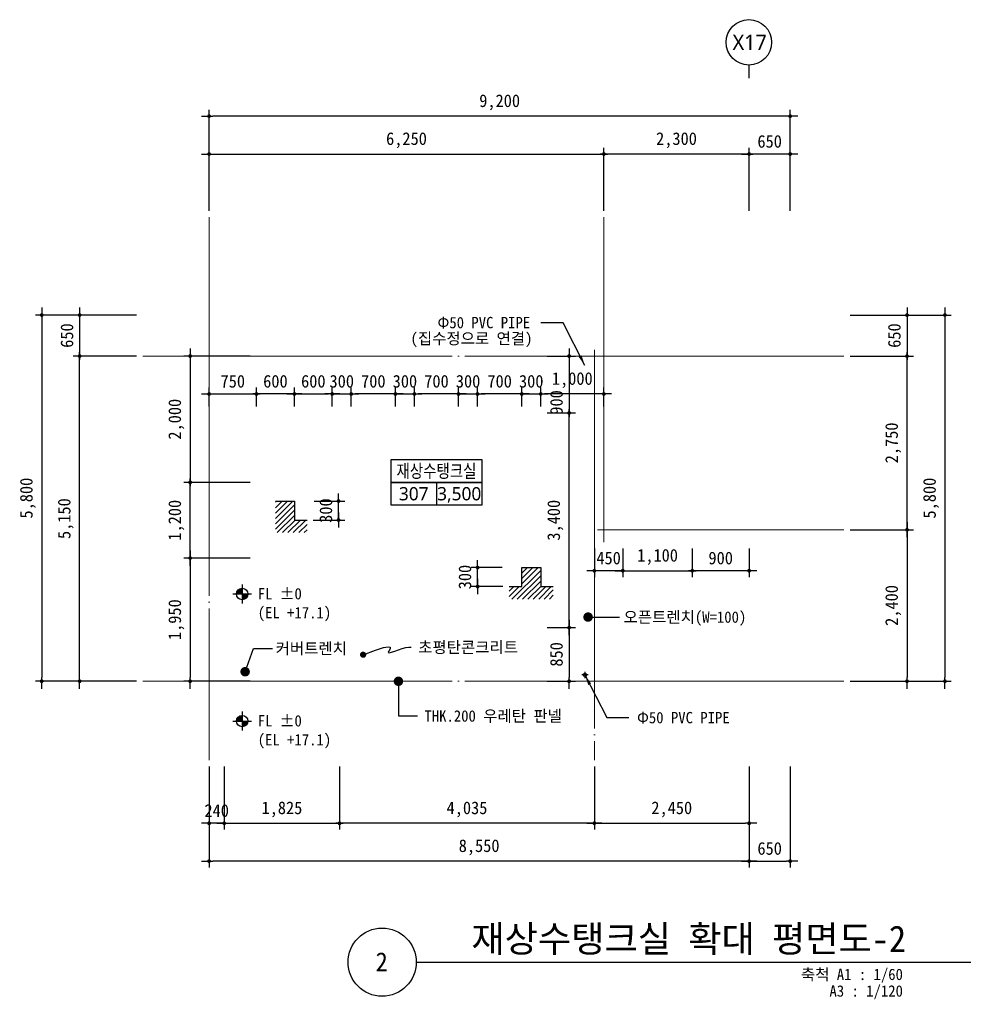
# Model space of a CAD drawing. Header units: inches. Extents: x 158004 to 351834, y 1422 to 34314.
# Drawn here: x 329084 to 344042, y 18294 to 33814 of the extents above; entities that cross this region are included whole.
import ezdxf
from ezdxf.enums import TextEntityAlignment as Align

# ---------------------------------------------------------------- set-up
doc = ezdxf.new("R2010")
doc.units = ezdxf.units.IN
doc.header["$LTSCALE"] = 2
doc.header["$MEASUREMENT"] = 0
doc.linetypes.add('CEN', pattern=[62, 60, -1, 0, -1])
doc.layers.get('0').update_dxf_attribs({"linetype": 'CONTINUOUS'})
for name, color, linetype, lineweight in [('A-AXIS-BUBL', 7, 'CONTINUOUS', 25), ('A-AXIS-LINE', 1, 'CEN', 15), ('A-DIMS', 7, 'CONTINUOUS', 25), ('A-MKXS-LEAD', 7, 'CONTINUOUS', 25), ('A-MKXX-NAME', 3, 'CONTINUOUS', 25), ('A-MKXX-SYMB', 7, 'CONTINUOUS', 25), ('A-XXXX-HATC', 8, 'CONTINUOUS', 18), ('A-XXXX-SYMB', 7, 'CONTINUOUS', 25), ('A-XXXX-TXT1', 3, 'CONTINUOUS', 25), ('A-XXXX-TXT2', 3, 'CONTINUOUS', 25)]:
    doc.layers.add(name, color=color, linetype=linetype, lineweight=lineweight)
doc.styles.add('HY울릉도L', font='H2GTRE.TTF')
doc.styles.add('돋움체', font='')
doc.styles.add('맑은고딕', font='malgun.ttf')
doc.styles.get('돋움체').set_extended_font_data('DotumChe')
doc.dimstyles.new('CDIM', dxfattribs={"dimtxt": 2, "dimasz": 0.6, "dimexe": 1, "dimexo": 1, "dimgap": 1, "dimtad": 1, "dimdec": 0, "dimrnd": 0.5, "dimzin": 0, "dimdsep": 32, "dimlunit": 6, "dimtxsty": 'HY울릉도L', "dimblk1": '_CIDOT', "dimblk2": '_CIDOT', "dimsah": 1, "dimcen": 4.5, "dimclrd": 2, "dimclre": 2, "dimclrt": 7, "dimadec": 0, "dimazin": 0, "dimtfac": 1, "dimtdec": 0, "dimtix": 1, "dimtmove": 2, "dimatfit": 1, "dimldrblk": '_CIDOT', "dimfxl": 1, "dimtolj": 1, "dimtzin": 0, "dimlwd": -1, "dimarcsym": 0})

# ---------------------------------------------------------------- blocks, each defined once
blk = doc.blocks.new('_CIDOT')
at = {"color": 0, "linetype": 'ByBlock'}
blk.add_line((2, 0), (-1, 0), dxfattribs=at)
at = {"color": 0, "linetype": 'ByBlock', "const_width": 0.5}
blk.add_lwpolyline([(-0.25, 0, 1), (0.25, 0, 1)], format="xyb", close=True, dxfattribs=at)
blk = doc.blocks.new('*D338')
at = {"layer": 'A-DIMS', "lineweight": -2, "transparency": 16777216}
for p, q in [((332084, 30784), (332084, 32384)), ((341284, 30784), (341284, 32384))]:
    blk.add_line(p, q, dxfattribs=at)
at = {"layer": 'A-DIMS', "transparency": 16777216}
blk.add_line((341224, 32284), (332144, 32284), dxfattribs=at)
at = {"layer": 'A-DIMS', "transparency": 16777216, "xscale": 60, "yscale": 60, "zscale": 60, "rotation": 180}
blk.add_blockref('_CIDOT', (332084, 32284), dxfattribs=at)
at = {"layer": 'A-DIMS', "transparency": 16777216, "xscale": 60, "yscale": 60, "zscale": 60}
blk.add_blockref('_CIDOT', (341284, 32284), dxfattribs=at)
at = {"layer": 'A-DIMS', "color": 3, "transparency": 16777216, "insert": (336684, 32503), "char_height": 200, "attachment_point": 5, "style": '돋움체'}
blk.add_mtext('\\A1;9,200', dxfattribs=at)
blk = doc.blocks.new('*D339')
at = {"layer": 'A-DIMS', "lineweight": -2, "transparency": 16777216}
for p, q in [((332084, 30784), (332084, 31784)), ((338334, 30784), (338334, 31784))]:
    blk.add_line(p, q, dxfattribs=at)
at = {"layer": 'A-DIMS', "transparency": 16777216}
blk.add_line((332144, 31684), (338274, 31684), dxfattribs=at)
at = {"layer": 'A-DIMS', "transparency": 16777216, "xscale": 60, "yscale": 60, "zscale": 60, "rotation": 180}
blk.add_blockref('_CIDOT', (332084, 31684), dxfattribs=at)
at = {"layer": 'A-DIMS', "transparency": 16777216, "xscale": 60, "yscale": 60, "zscale": 60}
blk.add_blockref('_CIDOT', (338334, 31684), dxfattribs=at)
at = {"layer": 'A-DIMS', "color": 3, "transparency": 16777216, "insert": (335209, 31903), "char_height": 200, "attachment_point": 5, "style": '돋움체'}
blk.add_mtext('\\A1;6,250', dxfattribs=at)
blk = doc.blocks.new('*D340')
at = {"layer": 'A-DIMS', "lineweight": -2, "transparency": 16777216}
for p, q in [((340634, 30784), (340634, 31784)), ((341284, 30784), (341284, 31784))]:
    blk.add_line(p, q, dxfattribs=at)
at = {"layer": 'A-DIMS', "transparency": 16777216}
blk.add_line((341224, 31684), (340694, 31684), dxfattribs=at)
at = {"layer": 'A-DIMS', "transparency": 16777216, "xscale": 60, "yscale": 60, "zscale": 60, "rotation": 180}
blk.add_blockref('_CIDOT', (340634, 31684), dxfattribs=at)
at = {"layer": 'A-DIMS', "transparency": 16777216, "xscale": 60, "yscale": 60, "zscale": 60}
blk.add_blockref('_CIDOT', (341284, 31684), dxfattribs=at)
at = {"layer": 'A-DIMS', "color": 3, "transparency": 16777216, "insert": (340959, 31884), "char_height": 200, "attachment_point": 5, "style": '돋움체'}
blk.add_mtext('\\A1;650', dxfattribs=at)
blk = doc.blocks.new('*D341')
at = {"layer": 'A-DIMS', "lineweight": -2, "transparency": 16777216}
for p, q in [((342234, 29134), (343834, 29134)), ((342234, 23334), (343834, 23334))]:
    blk.add_line(p, q, dxfattribs=at)
at = {"layer": 'A-DIMS', "transparency": 16777216}
blk.add_line((343734, 29074), (343734, 23394), dxfattribs=at)
at = {"layer": 'A-DIMS', "transparency": 16777216, "xscale": 60, "yscale": 60, "zscale": 60}
for p, rotation in [((343734, 29134), 90), ((343734, 23334), 270)]:
    blk.add_blockref('_CIDOT', p, dxfattribs=dict(at, rotation=rotation))
at = {"layer": 'A-DIMS', "color": 3, "transparency": 16777216, "insert": (343515, 26234), "char_height": 200, "attachment_point": 5, "rotation": 90, "style": '돋움체'}
blk.add_mtext('\\A1;5,800', dxfattribs=at)
blk = doc.blocks.new('*D342')
at = {"layer": 'A-DIMS', "lineweight": -2, "transparency": 16777216}
for p, q in [((334149, 21984), (334149, 20984)), ((338184, 21984), (338184, 20984))]:
    blk.add_line(p, q, dxfattribs=at)
at = {"layer": 'A-DIMS', "transparency": 16777216}
blk.add_line((338124, 21084), (334209, 21084), dxfattribs=at)
at = {"layer": 'A-DIMS', "transparency": 16777216, "xscale": 60, "yscale": 60, "zscale": 60, "rotation": 180}
blk.add_blockref('_CIDOT', (334149, 21084), dxfattribs=at)
at = {"layer": 'A-DIMS', "transparency": 16777216, "xscale": 60, "yscale": 60, "zscale": 60}
blk.add_blockref('_CIDOT', (338184, 21084), dxfattribs=at)
at = {"layer": 'A-DIMS', "color": 3, "transparency": 16777216, "insert": (336167, 21303), "char_height": 200, "attachment_point": 5, "style": '돋움체'}
blk.add_mtext('\\A1;4,035', dxfattribs=at)
blk = doc.blocks.new('*D343')
at = {"layer": 'A-DIMS', "lineweight": -2, "transparency": 16777216}
for p, q in [((332324, 21984), (332324, 20984)), ((334149, 21984), (334149, 20984))]:
    blk.add_line(p, q, dxfattribs=at)
at = {"layer": 'A-DIMS', "transparency": 16777216}
blk.add_line((332384, 21084), (334089, 21084), dxfattribs=at)
at = {"layer": 'A-DIMS', "transparency": 16777216, "xscale": 60, "yscale": 60, "zscale": 60, "rotation": 180}
blk.add_blockref('_CIDOT', (332324, 21084), dxfattribs=at)
at = {"layer": 'A-DIMS', "transparency": 16777216, "xscale": 60, "yscale": 60, "zscale": 60}
blk.add_blockref('_CIDOT', (334149, 21084), dxfattribs=at)
at = {"layer": 'A-DIMS', "color": 3, "transparency": 16777216, "insert": (333237, 21303), "char_height": 200, "attachment_point": 5, "style": '돋움체'}
blk.add_mtext('\\A1;1,825', dxfattribs=at)
blk = doc.blocks.new('*D344')
at = {"layer": 'A-DIMS', "lineweight": -2, "transparency": 16777216}
for p, q in [((332084, 21984), (332084, 20984)), ((332324, 21984), (332324, 20984))]:
    blk.add_line(p, q, dxfattribs=at)
at = {"layer": 'A-DIMS', "transparency": 16777216}
for p, q in [((332024, 21084), (331964, 21084)), ((332324, 21084), (332084, 21084)), ((332384, 21084), (332444, 21084))]:
    blk.add_line(p, q, dxfattribs=at)
at = {"layer": 'A-DIMS', "transparency": 16777216, "xscale": 60, "yscale": 60, "zscale": 60}
blk.add_blockref('_CIDOT', (332084, 21084), dxfattribs=at)
at = {"layer": 'A-DIMS', "transparency": 16777216, "xscale": 60, "yscale": 60, "zscale": 60, "rotation": 180}
blk.add_blockref('_CIDOT', (332324, 21084), dxfattribs=at)
at = {"layer": 'A-DIMS', "color": 3, "transparency": 16777216, "insert": (332204, 21284), "char_height": 200, "attachment_point": 5, "style": '돋움체'}
blk.add_mtext('\\A1;240', dxfattribs=at)
blk = doc.blocks.new('*D345')
at = {"layer": 'A-DIMS', "lineweight": -2, "transparency": 16777216}
for p, q in [((330934, 29134), (329334, 29134)), ((330934, 23334), (329334, 23334))]:
    blk.add_line(p, q, dxfattribs=at)
at = {"layer": 'A-DIMS', "transparency": 16777216}
blk.add_line((329434, 29074), (329434, 23394), dxfattribs=at)
at = {"layer": 'A-DIMS', "transparency": 16777216, "xscale": 60, "yscale": 60, "zscale": 60}
for p, rotation in [((329434, 29134), 90), ((329434, 23334), 270)]:
    blk.add_blockref('_CIDOT', p, dxfattribs=dict(at, rotation=rotation))
at = {"layer": 'A-DIMS', "color": 3, "transparency": 16777216, "insert": (329215, 26234), "char_height": 200, "attachment_point": 5, "rotation": 90, "style": '돋움체'}
blk.add_mtext('\\A1;5,800', dxfattribs=at)
blk = doc.blocks.new('*D346')
at = {"layer": 'A-DIMS', "lineweight": -2, "transparency": 16777216}
for p, q in [((330934, 28484), (329934, 28484)), ((330934, 23334), (329934, 23334))]:
    blk.add_line(p, q, dxfattribs=at)
at = {"layer": 'A-DIMS', "transparency": 16777216}
blk.add_line((330034, 23394), (330034, 28424), dxfattribs=at)
at = {"layer": 'A-DIMS', "transparency": 16777216, "xscale": 60, "yscale": 60, "zscale": 60}
for p, rotation in [((330034, 28484), 90), ((330034, 23334), 270)]:
    blk.add_blockref('_CIDOT', p, dxfattribs=dict(at, rotation=rotation))
at = {"layer": 'A-DIMS', "color": 3, "transparency": 16777216, "insert": (329815, 25909), "char_height": 200, "attachment_point": 5, "rotation": 90, "style": '돋움체'}
blk.add_mtext('\\A1;5,150', dxfattribs=at)
blk = doc.blocks.new('*D347')
at = {"layer": 'A-DIMS', "lineweight": -2, "transparency": 16777216}
for p, q in [((330934, 29134), (329934, 29134)), ((330934, 28484), (329934, 28484))]:
    blk.add_line(p, q, dxfattribs=at)
at = {"layer": 'A-DIMS', "transparency": 16777216}
blk.add_line((330034, 29074), (330034, 28544), dxfattribs=at)
at = {"layer": 'A-DIMS', "transparency": 16777216, "xscale": 60, "yscale": 60, "zscale": 60}
for p, rotation in [((330034, 29134), 90), ((330034, 28484), 270)]:
    blk.add_blockref('_CIDOT', p, dxfattribs=dict(at, rotation=rotation))
at = {"layer": 'A-DIMS', "color": 3, "transparency": 16777216, "insert": (329834, 28809), "char_height": 200, "attachment_point": 5, "rotation": 90, "style": '돋움체'}
blk.add_mtext('\\A1;650', dxfattribs=at)
blk = doc.blocks.new('*D348')
at = {"layer": 'A-DIMS', "lineweight": -2, "transparency": 16777216}
for p, q in [((337034, 27684), (337034, 27984)), ((337334, 27684), (337334, 27984))]:
    blk.add_line(p, q, dxfattribs=at)
at = {"layer": 'A-DIMS', "transparency": 16777216}
for p, q in [((336974, 27884), (336914, 27884)), ((337034, 27884), (337334, 27884)), ((337394, 27884), (337454, 27884))]:
    blk.add_line(p, q, dxfattribs=at)
at = {"layer": 'A-DIMS', "transparency": 16777216, "xscale": 60, "yscale": 60, "zscale": 60}
blk.add_blockref('_CIDOT', (337034, 27884), dxfattribs=at)
at = {"layer": 'A-DIMS', "transparency": 16777216, "xscale": 60, "yscale": 60, "zscale": 60, "rotation": 180}
blk.add_blockref('_CIDOT', (337334, 27884), dxfattribs=at)
at = {"layer": 'A-DIMS', "color": 3, "transparency": 16777216, "insert": (337184, 28084), "char_height": 200, "attachment_point": 5, "style": '돋움체'}
blk.add_mtext('\\A1;300', dxfattribs=at)
blk = doc.blocks.new('*D349')
at = {"layer": 'A-DIMS', "lineweight": -2, "transparency": 16777216}
for p, q in [((336334, 27684), (336334, 27984)), ((337034, 27684), (337034, 27984))]:
    blk.add_line(p, q, dxfattribs=at)
at = {"layer": 'A-DIMS', "transparency": 16777216}
blk.add_line((336974, 27884), (336394, 27884), dxfattribs=at)
at = {"layer": 'A-DIMS', "transparency": 16777216, "xscale": 60, "yscale": 60, "zscale": 60, "rotation": 180}
blk.add_blockref('_CIDOT', (336334, 27884), dxfattribs=at)
at = {"layer": 'A-DIMS', "transparency": 16777216, "xscale": 60, "yscale": 60, "zscale": 60}
blk.add_blockref('_CIDOT', (337034, 27884), dxfattribs=at)
at = {"layer": 'A-DIMS', "color": 3, "transparency": 16777216, "insert": (336684, 28084), "char_height": 200, "attachment_point": 5, "style": '돋움체'}
blk.add_mtext('\\A1;700', dxfattribs=at)
blk = doc.blocks.new('*D350')
at = {"layer": 'A-DIMS', "lineweight": -2, "transparency": 16777216}
for p, q in [((336034, 27684), (336034, 27984)), ((336334, 27684), (336334, 27984))]:
    blk.add_line(p, q, dxfattribs=at)
at = {"layer": 'A-DIMS', "transparency": 16777216}
for p, q in [((335974, 27884), (335914, 27884)), ((336034, 27884), (336334, 27884)), ((336394, 27884), (336454, 27884))]:
    blk.add_line(p, q, dxfattribs=at)
at = {"layer": 'A-DIMS', "transparency": 16777216, "xscale": 60, "yscale": 60, "zscale": 60}
blk.add_blockref('_CIDOT', (336034, 27884), dxfattribs=at)
at = {"layer": 'A-DIMS', "transparency": 16777216, "xscale": 60, "yscale": 60, "zscale": 60, "rotation": 180}
blk.add_blockref('_CIDOT', (336334, 27884), dxfattribs=at)
at = {"layer": 'A-DIMS', "color": 3, "transparency": 16777216, "insert": (336184, 28084), "char_height": 200, "attachment_point": 5, "style": '돋움체'}
blk.add_mtext('\\A1;300', dxfattribs=at)
blk = doc.blocks.new('*D351')
at = {"layer": 'A-DIMS', "lineweight": -2, "transparency": 16777216}
for p, q in [((335334, 27684), (335334, 27984)), ((336034, 27684), (336034, 27984))]:
    blk.add_line(p, q, dxfattribs=at)
at = {"layer": 'A-DIMS', "transparency": 16777216}
blk.add_line((335974, 27884), (335394, 27884), dxfattribs=at)
at = {"layer": 'A-DIMS', "transparency": 16777216, "xscale": 60, "yscale": 60, "zscale": 60, "rotation": 180}
blk.add_blockref('_CIDOT', (335334, 27884), dxfattribs=at)
at = {"layer": 'A-DIMS', "transparency": 16777216, "xscale": 60, "yscale": 60, "zscale": 60}
blk.add_blockref('_CIDOT', (336034, 27884), dxfattribs=at)
at = {"layer": 'A-DIMS', "color": 3, "transparency": 16777216, "insert": (335684, 28084), "char_height": 200, "attachment_point": 5, "style": '돋움체'}
blk.add_mtext('\\A1;700', dxfattribs=at)
blk = doc.blocks.new('*D352')
at = {"layer": 'A-DIMS', "lineweight": -2, "transparency": 16777216}
for p, q in [((335034, 27684), (335034, 27984)), ((335334, 27684), (335334, 27984))]:
    blk.add_line(p, q, dxfattribs=at)
at = {"layer": 'A-DIMS', "transparency": 16777216}
for p, q in [((334974, 27884), (334914, 27884)), ((335034, 27884), (335334, 27884)), ((335394, 27884), (335454, 27884))]:
    blk.add_line(p, q, dxfattribs=at)
at = {"layer": 'A-DIMS', "transparency": 16777216, "xscale": 60, "yscale": 60, "zscale": 60}
blk.add_blockref('_CIDOT', (335034, 27884), dxfattribs=at)
at = {"layer": 'A-DIMS', "transparency": 16777216, "xscale": 60, "yscale": 60, "zscale": 60, "rotation": 180}
blk.add_blockref('_CIDOT', (335334, 27884), dxfattribs=at)
at = {"layer": 'A-DIMS', "color": 3, "transparency": 16777216, "insert": (335184, 28084), "char_height": 200, "attachment_point": 5, "style": '돋움체'}
blk.add_mtext('\\A1;300', dxfattribs=at)
blk = doc.blocks.new('*D353')
at = {"layer": 'A-DIMS', "lineweight": -2, "transparency": 16777216}
for p, q in [((334334, 27684), (334334, 27984)), ((335034, 27684), (335034, 27984))]:
    blk.add_line(p, q, dxfattribs=at)
at = {"layer": 'A-DIMS', "transparency": 16777216}
blk.add_line((334974, 27884), (334394, 27884), dxfattribs=at)
at = {"layer": 'A-DIMS', "transparency": 16777216, "xscale": 60, "yscale": 60, "zscale": 60, "rotation": 180}
blk.add_blockref('_CIDOT', (334334, 27884), dxfattribs=at)
at = {"layer": 'A-DIMS', "transparency": 16777216, "xscale": 60, "yscale": 60, "zscale": 60}
blk.add_blockref('_CIDOT', (335034, 27884), dxfattribs=at)
at = {"layer": 'A-DIMS', "color": 3, "transparency": 16777216, "insert": (334684, 28084), "char_height": 200, "attachment_point": 5, "style": '돋움체'}
blk.add_mtext('\\A1;700', dxfattribs=at)
blk = doc.blocks.new('*D354')
at = {"layer": 'A-DIMS', "lineweight": -2, "transparency": 16777216}
for p, q in [((334034, 27684), (334034, 27984)), ((334334, 27684), (334334, 27984))]:
    blk.add_line(p, q, dxfattribs=at)
at = {"layer": 'A-DIMS', "transparency": 16777216}
for p, q in [((333974, 27884), (333914, 27884)), ((334034, 27884), (334334, 27884)), ((334394, 27884), (334454, 27884))]:
    blk.add_line(p, q, dxfattribs=at)
at = {"layer": 'A-DIMS', "transparency": 16777216, "xscale": 60, "yscale": 60, "zscale": 60}
blk.add_blockref('_CIDOT', (334034, 27884), dxfattribs=at)
at = {"layer": 'A-DIMS', "transparency": 16777216, "xscale": 60, "yscale": 60, "zscale": 60, "rotation": 180}
blk.add_blockref('_CIDOT', (334334, 27884), dxfattribs=at)
at = {"layer": 'A-DIMS', "color": 3, "transparency": 16777216, "insert": (334184, 28084), "char_height": 200, "attachment_point": 5, "style": '돋움체'}
blk.add_mtext('\\A1;300', dxfattribs=at)
blk = doc.blocks.new('*D355')
at = {"layer": 'A-DIMS', "lineweight": -2, "transparency": 16777216}
for p, q in [((332834, 27684), (332834, 27984)), ((333434, 27684), (333434, 27984))]:
    blk.add_line(p, q, dxfattribs=at)
at = {"layer": 'A-DIMS', "transparency": 16777216}
blk.add_line((333374, 27884), (332894, 27884), dxfattribs=at)
at = {"layer": 'A-DIMS', "transparency": 16777216, "xscale": 60, "yscale": 60, "zscale": 60, "rotation": 180}
blk.add_blockref('_CIDOT', (332834, 27884), dxfattribs=at)
at = {"layer": 'A-DIMS', "transparency": 16777216, "xscale": 60, "yscale": 60, "zscale": 60}
blk.add_blockref('_CIDOT', (333434, 27884), dxfattribs=at)
at = {"layer": 'A-DIMS', "color": 3, "transparency": 16777216, "insert": (333134, 28084), "char_height": 200, "attachment_point": 5, "style": '돋움체'}
blk.add_mtext('\\A1;600', dxfattribs=at)
blk = doc.blocks.new('*D356')
at = {"layer": 'A-DIMS', "lineweight": -2, "transparency": 16777216}
for p, q in [((337334, 27684), (337334, 27984)), ((338334, 27684), (338334, 27984))]:
    blk.add_line(p, q, dxfattribs=at)
at = {"layer": 'A-DIMS', "transparency": 16777216}
blk.add_line((338274, 27884), (337394, 27884), dxfattribs=at)
at = {"layer": 'A-DIMS', "transparency": 16777216, "xscale": 60, "yscale": 60, "zscale": 60, "rotation": 180}
blk.add_blockref('_CIDOT', (337334, 27884), dxfattribs=at)
at = {"layer": 'A-DIMS', "transparency": 16777216, "xscale": 60, "yscale": 60, "zscale": 60}
blk.add_blockref('_CIDOT', (338334, 27884), dxfattribs=at)
at = {"layer": 'A-DIMS', "color": 3, "transparency": 16777216, "insert": (337834, 28103), "char_height": 200, "attachment_point": 5, "style": '돋움체'}
blk.add_mtext('\\A1;1,000', dxfattribs=at)
blk = doc.blocks.new('*D357')
at = {"layer": 'A-DIMS', "lineweight": -2, "transparency": 16777216}
for p, q in [((333434, 27684), (333434, 27984)), ((334034, 27684), (334034, 27984))]:
    blk.add_line(p, q, dxfattribs=at)
at = {"layer": 'A-DIMS', "transparency": 16777216}
blk.add_line((333494, 27884), (333974, 27884), dxfattribs=at)
at = {"layer": 'A-DIMS', "transparency": 16777216, "xscale": 60, "yscale": 60, "zscale": 60, "rotation": 180}
blk.add_blockref('_CIDOT', (333434, 27884), dxfattribs=at)
at = {"layer": 'A-DIMS', "transparency": 16777216, "xscale": 60, "yscale": 60, "zscale": 60}
blk.add_blockref('_CIDOT', (334034, 27884), dxfattribs=at)
at = {"layer": 'A-DIMS', "color": 3, "transparency": 16777216, "insert": (333734, 28084), "char_height": 200, "attachment_point": 5, "style": '돋움체'}
blk.add_mtext('\\A1;600', dxfattribs=at)
blk = doc.blocks.new('*D358')
at = {"layer": 'A-DIMS', "lineweight": -2, "transparency": 16777216}
for p, q in [((332084, 27684), (332084, 27984)), ((332834, 27684), (332834, 27984))]:
    blk.add_line(p, q, dxfattribs=at)
at = {"layer": 'A-DIMS', "transparency": 16777216}
blk.add_line((332144, 27884), (332774, 27884), dxfattribs=at)
at = {"layer": 'A-DIMS', "transparency": 16777216, "xscale": 60, "yscale": 60, "zscale": 60, "rotation": 180}
blk.add_blockref('_CIDOT', (332084, 27884), dxfattribs=at)
at = {"layer": 'A-DIMS', "transparency": 16777216, "xscale": 60, "yscale": 60, "zscale": 60}
blk.add_blockref('_CIDOT', (332834, 27884), dxfattribs=at)
at = {"layer": 'A-DIMS', "color": 3, "transparency": 16777216, "insert": (332459, 28084), "char_height": 200, "attachment_point": 5, "style": '돋움체'}
blk.add_mtext('\\A1;750', dxfattribs=at)
blk = doc.blocks.new('*D151')
at = {"layer": 'A-DIMS', "lineweight": -2, "transparency": 16777216}
for p, q in [((332734, 26484), (331684, 26484)), ((332734, 25284), (331684, 25284))]:
    blk.add_line(p, q, dxfattribs=at)
at = {"layer": 'A-DIMS', "transparency": 16777216}
blk.add_line((331784, 25344), (331784, 26424), dxfattribs=at)
at = {"layer": 'A-DIMS', "transparency": 16777216, "xscale": 60, "yscale": 60, "zscale": 60}
for p, rotation in [((331784, 26484), 90), ((331784, 25284), 270)]:
    blk.add_blockref('_CIDOT', p, dxfattribs=dict(at, rotation=rotation))
at = {"layer": 'A-DIMS', "color": 3, "transparency": 16777216, "insert": (331565, 25884), "char_height": 200, "attachment_point": 5, "rotation": 90, "style": '돋움체'}
blk.add_mtext('\\A1;1,200', dxfattribs=at)
blk = doc.blocks.new('*D152')
at = {"layer": 'A-DIMS', "lineweight": -2, "transparency": 16777216}
for p, q in [((332734, 28484), (331684, 28484)), ((332734, 26484), (331684, 26484))]:
    blk.add_line(p, q, dxfattribs=at)
at = {"layer": 'A-DIMS', "transparency": 16777216}
blk.add_line((331784, 28424), (331784, 26544), dxfattribs=at)
at = {"layer": 'A-DIMS', "transparency": 16777216, "xscale": 60, "yscale": 60, "zscale": 60}
for p, rotation in [((331784, 28484), 90), ((331784, 26484), 270)]:
    blk.add_blockref('_CIDOT', p, dxfattribs=dict(at, rotation=rotation))
at = {"layer": 'A-DIMS', "color": 3, "transparency": 16777216, "insert": (331565, 27484), "char_height": 200, "attachment_point": 5, "rotation": 90, "style": '돋움체'}
blk.add_mtext('\\A1;2,000', dxfattribs=at)
blk = doc.blocks.new('*D153')
at = {"layer": 'A-DIMS', "lineweight": -2, "transparency": 16777216}
for p, q in [((332734, 25284), (331684, 25284)), ((332734, 23334), (331684, 23334))]:
    blk.add_line(p, q, dxfattribs=at)
at = {"layer": 'A-DIMS', "transparency": 16777216}
blk.add_line((331784, 25224), (331784, 23394), dxfattribs=at)
at = {"layer": 'A-DIMS', "transparency": 16777216, "xscale": 60, "yscale": 60, "zscale": 60}
for p, rotation in [((331784, 25284), 90), ((331784, 23334), 270)]:
    blk.add_blockref('_CIDOT', p, dxfattribs=dict(at, rotation=rotation))
at = {"layer": 'A-DIMS', "color": 3, "transparency": 16777216, "insert": (331565, 24309), "char_height": 200, "attachment_point": 5, "rotation": 90, "style": '돋움체'}
blk.add_mtext('\\A1;1,950', dxfattribs=at)
blk = doc.blocks.new('*D359')
at = {"layer": 'A-DIMS', "lineweight": -2, "transparency": 16777216}
for p, q in [((337434, 27584), (337884, 27584)), ((337434, 24184), (337884, 24184))]:
    blk.add_line(p, q, dxfattribs=at)
at = {"layer": 'A-DIMS', "transparency": 16777216}
blk.add_line((337784, 24244), (337784, 27524), dxfattribs=at)
at = {"layer": 'A-DIMS', "transparency": 16777216, "xscale": 60, "yscale": 60, "zscale": 60}
for p, rotation in [((337784, 27584), 90), ((337784, 24184), 270)]:
    blk.add_blockref('_CIDOT', p, dxfattribs=dict(at, rotation=rotation))
at = {"layer": 'A-DIMS', "color": 3, "transparency": 16777216, "insert": (337565, 25884), "char_height": 200, "attachment_point": 5, "rotation": 90, "style": '돋움체'}
blk.add_mtext('\\A1;3,400', dxfattribs=at)
blk = doc.blocks.new('*D360')
at = {"layer": 'A-DIMS', "lineweight": -2, "transparency": 16777216}
for p, q in [((337434, 28484), (337884, 28484)), ((337434, 27584), (337884, 27584))]:
    blk.add_line(p, q, dxfattribs=at)
at = {"layer": 'A-DIMS', "transparency": 16777216}
blk.add_line((337784, 28424), (337784, 27644), dxfattribs=at)
at = {"layer": 'A-DIMS', "transparency": 16777216, "xscale": 60, "yscale": 60, "zscale": 60}
for p, rotation in [((337784, 28484), 90), ((337784, 27584), 270)]:
    blk.add_blockref('_CIDOT', p, dxfattribs=dict(at, rotation=rotation))
at = {"layer": 'A-DIMS', "color": 3, "transparency": 16777216, "insert": (337584, 27750), "char_height": 200, "attachment_point": 5, "rotation": 90, "style": '돋움체'}
blk.add_mtext('\\A1;900', dxfattribs=at)
blk = doc.blocks.new('*D361')
at = {"layer": 'A-DIMS', "lineweight": -2, "transparency": 16777216}
for p, q in [((337434, 24184), (337884, 24184)), ((337434, 23334), (337884, 23334))]:
    blk.add_line(p, q, dxfattribs=at)
at = {"layer": 'A-DIMS', "transparency": 16777216}
blk.add_line((337784, 24124), (337784, 23394), dxfattribs=at)
at = {"layer": 'A-DIMS', "transparency": 16777216, "xscale": 60, "yscale": 60, "zscale": 60}
for p, rotation in [((337784, 24184), 90), ((337784, 23334), 270)]:
    blk.add_blockref('_CIDOT', p, dxfattribs=dict(at, rotation=rotation))
at = {"layer": 'A-DIMS', "color": 3, "transparency": 16777216, "insert": (337584, 23759), "char_height": 200, "attachment_point": 5, "rotation": 90, "style": '돋움체'}
blk.add_mtext('\\A1;850', dxfattribs=at)
blk = doc.blocks.new('*D362')
at = {"layer": 'A-DIMS', "lineweight": -2, "transparency": 16777216}
for p, q in [((332084, 21984), (332084, 20384)), ((340634, 21984), (340634, 20384))]:
    blk.add_line(p, q, dxfattribs=at)
at = {"layer": 'A-DIMS', "transparency": 16777216}
blk.add_line((340574, 20484), (332144, 20484), dxfattribs=at)
at = {"layer": 'A-DIMS', "transparency": 16777216, "xscale": 60, "yscale": 60, "zscale": 60, "rotation": 180}
blk.add_blockref('_CIDOT', (332084, 20484), dxfattribs=at)
at = {"layer": 'A-DIMS', "transparency": 16777216, "xscale": 60, "yscale": 60, "zscale": 60}
blk.add_blockref('_CIDOT', (340634, 20484), dxfattribs=at)
at = {"layer": 'A-DIMS', "color": 3, "transparency": 16777216, "insert": (336359, 20703), "char_height": 200, "attachment_point": 5, "style": '돋움체'}
blk.add_mtext('\\A1;8,550', dxfattribs=at)
blk = doc.blocks.new('*D363')
at = {"layer": 'A-DIMS', "lineweight": -2, "transparency": 16777216}
for p, q in [((340634, 21984), (340634, 20384)), ((341284, 21984), (341284, 20384))]:
    blk.add_line(p, q, dxfattribs=at)
at = {"layer": 'A-DIMS', "transparency": 16777216}
blk.add_line((340694, 20484), (341224, 20484), dxfattribs=at)
at = {"layer": 'A-DIMS', "transparency": 16777216, "xscale": 60, "yscale": 60, "zscale": 60, "rotation": 180}
blk.add_blockref('_CIDOT', (340634, 20484), dxfattribs=at)
at = {"layer": 'A-DIMS', "transparency": 16777216, "xscale": 60, "yscale": 60, "zscale": 60}
blk.add_blockref('_CIDOT', (341284, 20484), dxfattribs=at)
at = {"layer": 'A-DIMS', "color": 3, "transparency": 16777216, "insert": (340959, 20684), "char_height": 200, "attachment_point": 5, "style": '돋움체'}
blk.add_mtext('\\A1;650', dxfattribs=at)
blk = doc.blocks.new('*D391')
at = {"layer": 'A-DIMS', "lineweight": -2, "transparency": 16777216}
for p, q in [((338184, 21984), (338184, 20984)), ((340634, 21984), (340634, 20984))]:
    blk.add_line(p, q, dxfattribs=at)
at = {"layer": 'A-DIMS', "transparency": 16777216}
blk.add_line((338244, 21084), (340574, 21084), dxfattribs=at)
at = {"layer": 'A-DIMS', "transparency": 16777216, "xscale": 60, "yscale": 60, "zscale": 60, "rotation": 180}
blk.add_blockref('_CIDOT', (338184, 21084), dxfattribs=at)
at = {"layer": 'A-DIMS', "transparency": 16777216, "xscale": 60, "yscale": 60, "zscale": 60}
blk.add_blockref('_CIDOT', (340634, 21084), dxfattribs=at)
at = {"layer": 'A-DIMS', "color": 3, "transparency": 16777216, "insert": (339409, 21303), "char_height": 200, "attachment_point": 5, "style": '돋움체'}
blk.add_mtext('\\A1;2,450', dxfattribs=at)
blk = doc.blocks.new('*D392')
at = {"layer": 'A-DIMS', "lineweight": -2, "transparency": 16777216}
for p, q in [((342234, 28484), (343234, 28484)), ((342234, 25734), (343234, 25734))]:
    blk.add_line(p, q, dxfattribs=at)
at = {"layer": 'A-DIMS', "transparency": 16777216}
blk.add_line((343134, 25794), (343134, 28424), dxfattribs=at)
at = {"layer": 'A-DIMS', "transparency": 16777216, "xscale": 60, "yscale": 60, "zscale": 60}
for p, rotation in [((343134, 28484), 90), ((343134, 25734), 270)]:
    blk.add_blockref('_CIDOT', p, dxfattribs=dict(at, rotation=rotation))
at = {"layer": 'A-DIMS', "color": 3, "transparency": 16777216, "insert": (342915, 27109), "char_height": 200, "attachment_point": 5, "rotation": 90, "style": '돋움체'}
blk.add_mtext('\\A1;2,750', dxfattribs=at)
blk = doc.blocks.new('*D393')
at = {"layer": 'A-DIMS', "lineweight": -2, "transparency": 16777216}
for p, q in [((342234, 29134), (343234, 29134)), ((342234, 28484), (343234, 28484))]:
    blk.add_line(p, q, dxfattribs=at)
at = {"layer": 'A-DIMS', "transparency": 16777216}
blk.add_line((343134, 29074), (343134, 28544), dxfattribs=at)
at = {"layer": 'A-DIMS', "transparency": 16777216, "xscale": 60, "yscale": 60, "zscale": 60}
for p, rotation in [((343134, 29134), 90), ((343134, 28484), 270)]:
    blk.add_blockref('_CIDOT', p, dxfattribs=dict(at, rotation=rotation))
at = {"layer": 'A-DIMS', "color": 3, "transparency": 16777216, "insert": (342934, 28809), "char_height": 200, "attachment_point": 5, "rotation": 90, "style": '돋움체'}
blk.add_mtext('\\A1;650', dxfattribs=at)
blk = doc.blocks.new('*D394')
at = {"layer": 'A-DIMS', "lineweight": -2, "transparency": 16777216}
for p, q in [((342234, 25734), (343234, 25734)), ((342234, 23334), (343234, 23334))]:
    blk.add_line(p, q, dxfattribs=at)
at = {"layer": 'A-DIMS', "transparency": 16777216}
blk.add_line((343134, 25674), (343134, 23394), dxfattribs=at)
at = {"layer": 'A-DIMS', "transparency": 16777216, "xscale": 60, "yscale": 60, "zscale": 60}
for p, rotation in [((343134, 25734), 90), ((343134, 23334), 270)]:
    blk.add_blockref('_CIDOT', p, dxfattribs=dict(at, rotation=rotation))
at = {"layer": 'A-DIMS', "color": 3, "transparency": 16777216, "insert": (342915, 24534), "char_height": 200, "attachment_point": 5, "rotation": 90, "style": '돋움체'}
blk.add_mtext('\\A1;2,400', dxfattribs=at)
blk = doc.blocks.new('*D395')
at = {"layer": 'A-DIMS', "lineweight": -2, "transparency": 16777216}
for p, q in [((339734, 25434), (339734, 24984)), ((340634, 25434), (340634, 24984))]:
    blk.add_line(p, q, dxfattribs=at)
at = {"layer": 'A-DIMS', "transparency": 16777216}
blk.add_line((340574, 25084), (339794, 25084), dxfattribs=at)
at = {"layer": 'A-DIMS', "transparency": 16777216, "xscale": 60, "yscale": 60, "zscale": 60, "rotation": 180}
blk.add_blockref('_CIDOT', (339734, 25084), dxfattribs=at)
at = {"layer": 'A-DIMS', "transparency": 16777216, "xscale": 60, "yscale": 60, "zscale": 60}
blk.add_blockref('_CIDOT', (340634, 25084), dxfattribs=at)
at = {"layer": 'A-DIMS', "color": 3, "transparency": 16777216, "insert": (340184, 25284), "char_height": 200, "attachment_point": 5, "style": '돋움체'}
blk.add_mtext('\\A1;900', dxfattribs=at)
blk = doc.blocks.new('*D396')
at = {"layer": 'A-DIMS', "lineweight": -2, "transparency": 16777216}
for p, q in [((338634, 25434), (338634, 24984)), ((339734, 25434), (339734, 24984))]:
    blk.add_line(p, q, dxfattribs=at)
at = {"layer": 'A-DIMS', "transparency": 16777216}
blk.add_line((338694, 25084), (339674, 25084), dxfattribs=at)
at = {"layer": 'A-DIMS', "transparency": 16777216, "xscale": 60, "yscale": 60, "zscale": 60, "rotation": 180}
blk.add_blockref('_CIDOT', (338634, 25084), dxfattribs=at)
at = {"layer": 'A-DIMS', "transparency": 16777216, "xscale": 60, "yscale": 60, "zscale": 60}
blk.add_blockref('_CIDOT', (339734, 25084), dxfattribs=at)
at = {"layer": 'A-DIMS', "color": 3, "transparency": 16777216, "insert": (339184, 25303), "char_height": 200, "attachment_point": 5, "style": '돋움체'}
blk.add_mtext('\\A1;1,100', dxfattribs=at)
blk = doc.blocks.new('*D397')
at = {"layer": 'A-DIMS', "lineweight": -2, "transparency": 16777216}
for p, q in [((338184, 25434), (338184, 24984)), ((338634, 25434), (338634, 24984))]:
    blk.add_line(p, q, dxfattribs=at)
at = {"layer": 'A-DIMS', "transparency": 16777216}
for p, q in [((338124, 25084), (338064, 25084)), ((338634, 25084), (338184, 25084)), ((338694, 25084), (338754, 25084))]:
    blk.add_line(p, q, dxfattribs=at)
at = {"layer": 'A-DIMS', "transparency": 16777216, "xscale": 60, "yscale": 60, "zscale": 60}
blk.add_blockref('_CIDOT', (338184, 25084), dxfattribs=at)
at = {"layer": 'A-DIMS', "transparency": 16777216, "xscale": 60, "yscale": 60, "zscale": 60, "rotation": 180}
blk.add_blockref('_CIDOT', (338634, 25084), dxfattribs=at)
at = {"layer": 'A-DIMS', "color": 3, "transparency": 16777216, "insert": (338409, 25284), "char_height": 200, "attachment_point": 5, "style": '돋움체'}
blk.add_mtext('\\A1;450', dxfattribs=at)
blk = doc.blocks.new('*D398')
at = {"layer": 'A-DIMS', "lineweight": -2, "transparency": 16777216}
for p, q in [((338334, 30784), (338334, 31784)), ((340634, 30784), (340634, 31784))]:
    blk.add_line(p, q, dxfattribs=at)
at = {"layer": 'A-DIMS', "transparency": 16777216}
blk.add_line((340574, 31684), (338394, 31684), dxfattribs=at)
at = {"layer": 'A-DIMS', "transparency": 16777216, "xscale": 60, "yscale": 60, "zscale": 60, "rotation": 180}
blk.add_blockref('_CIDOT', (338334, 31684), dxfattribs=at)
at = {"layer": 'A-DIMS', "transparency": 16777216, "xscale": 60, "yscale": 60, "zscale": 60}
blk.add_blockref('_CIDOT', (340634, 31684), dxfattribs=at)
at = {"layer": 'A-DIMS', "color": 3, "transparency": 16777216, "insert": (339484, 31903), "char_height": 200, "attachment_point": 5, "style": '돋움체'}
blk.add_mtext('\\A1;2,300', dxfattribs=at)
blk = doc.blocks.new('*D140')
at = {"layer": 'A-DIMS', "transparency": 16777216}
for p, q in [((336335, 25194), (336335, 25254)), ((336335, 24834), (336335, 25134)), ((336335, 24774), (336335, 24714))]:
    blk.add_line(p, q, dxfattribs=at)
at = {"layer": 'A-DIMS', "lineweight": -2, "transparency": 16777216}
for p, q in [((336722, 25134), (336235, 25134)), ((336734, 24834), (336235, 24834))]:
    blk.add_line(p, q, dxfattribs=at)
at = {"layer": 'A-DIMS', "transparency": 16777216, "xscale": 60, "yscale": 60, "zscale": 60}
for p, rotation in [((336335, 25134), 270), ((336335, 24834), 90)]:
    blk.add_blockref('_CIDOT', p, dxfattribs=dict(at, rotation=rotation))
at = {"layer": 'A-DIMS', "color": 3, "transparency": 16777216, "insert": (336135, 24984), "char_height": 200, "attachment_point": 5, "rotation": 90, "style": '돋움체'}
blk.add_mtext('\\A1;300', dxfattribs=at)
blk = doc.blocks.new('*D141')
at = {"layer": 'A-DIMS', "transparency": 16777216}
for p, q in [((334133, 26247), (334133, 26307)), ((334133, 25887), (334133, 26187)), ((334133, 25827), (334133, 25767))]:
    blk.add_line(p, q, dxfattribs=at)
at = {"layer": 'A-DIMS', "lineweight": -2, "transparency": 16777216}
for p, q in [((333746, 26187), (334233, 26187)), ((333734, 25887), (334233, 25887))]:
    blk.add_line(p, q, dxfattribs=at)
at = {"layer": 'A-DIMS', "transparency": 16777216, "xscale": 60, "yscale": 60, "zscale": 60}
for p, rotation in [((334133, 26187), 270), ((334133, 25887), 90)]:
    blk.add_blockref('_CIDOT', p, dxfattribs=dict(at, rotation=rotation))
at = {"layer": 'A-DIMS', "color": 3, "transparency": 16777216, "insert": (333933, 26037), "char_height": 200, "attachment_point": 5, "rotation": 90, "style": '돋움체'}
blk.add_mtext('\\A1;300', dxfattribs=at)

msp = doc.modelspace()

# ---------------------------------------------------------------- hatches: boundary and pattern name
at = {"layer": 'A-XXXX-HATC'}
h = msp.add_hatch(dxfattribs=at)
h.set_pattern_fill('BRICK', color=256, scale=60.000001, style=0)
h.set_pattern_definition([(45, (220870.59, -54445.706), (-42.426407, 42.426407), [])])
h.paths.add_polyline_path([(333134, 25687.1), (333134, 26187.1), (333434, 26187.1), (333434, 25887.1), (333634, 25887.1), (333634, 25687.1)])
h = msp.add_hatch(dxfattribs=at)
h.set_pattern_fill('BRICK', color=256, scale=60.000001, style=0)
h.set_pattern_definition([(45, (227470.59, -55498.81), (-42.426407, 42.426407), [])])
h.paths.add_polyline_path([(336834, 24834), (336834, 24634), (337534, 24634), (337534, 24834), (337334, 24834), (337334, 25134), (337034, 25134), (337034, 24834)])
at = {"layer": 'A-XXXX-SYMB'}
h = msp.add_hatch(color=256, dxfattribs=at)
h.paths.add_polyline_path([(332607.5, 24805.8, 0.4142136), (332517.5, 24715.8), (332607.5, 24715.8)])
h.paths.add_polyline_path([(332697.5, 24715.8), (332607.5, 24715.8), (332607.5, 24625.8, 0.4142136)])
h = msp.add_hatch(color=256, dxfattribs=at)
h.paths.add_polyline_path([(332607.5, 22792.9, 0.4142136), (332517.5, 22702.9), (332607.5, 22702.9)])
h.paths.add_polyline_path([(332697.5, 22702.9), (332607.5, 22702.9), (332607.5, 22612.9, 0.4142136)])

# ---------------------------------------------------------------- linework, layer by layer
for p, q in [((338034, 23484), (338034, 23384)), ((338084, 23434), (337984, 23434))]:
    msp.add_line(p, q)
for points in [[(338034, 28334), (337688.2, 29009), (337336.8, 29009)], [(338034, 23434), (338379.8, 22759), (338731.2, 22759)]]:
    msp.add_lwpolyline(points)
for points in [[(338034, 28334, 0, 50, 0), (337957.2, 28484, 50, 50, 0)], [(338034, 23434, 0, 50, 0), (338110.8, 23284, 50, 50, 0)]]:
    msp.add_lwpolyline(points, format="xyseb")
msp.add_circle((338034, 23434), 25)
at = {"layer": 'A-AXIS-BUBL', "ltscale": 0.2}
msp.add_line((340634, 32884), (340634, 33094), dxfattribs=at)
msp.add_circle((340630.5, 33454), 360, dxfattribs=at)
at = {"layer": 'A-AXIS-LINE', "ltscale": 50}
for p, q in [((332084, 30684), (332084, 22084)), ((338334, 30684), (338334, 25534)), ((338184, 28584), (338184, 22084)), ((342134, 28484), (331034, 28484)), ((342134, 25734), (338234, 25734)), ((342134, 23334), (331034, 23334))]:
    msp.add_line(p, q, dxfattribs=at)
at = {"layer": 'A-MKXS-LEAD'}
for p, q in [((338084, 24350.1), (338584, 24350.1)), ((332654.3, 23484), (332786.5, 23854.2)), ((332786.5, 23854.2), (333086.5, 23854.2)), ((335081.6, 23333.4), (335081.6, 22784)), ((335081.6, 22784), (335381.6, 22784))]:
    msp.add_line(p, q, dxfattribs=at)
for points, const_width in [([(338084, 24387.6, -1), (338084, 24312.6, -1)], 75), ([(334497.6, 23756, 1), (334547.3, 23751, 1)], 48), ([(332654.3, 23446.5, 1), (332654.3, 23521.5, 1)], 75), ([(335081.6, 23370.9, -1), (335081.6, 23295.9, -1)], 75)]:
    msp.add_lwpolyline(points, format="xyb", close=True, dxfattribs=dict(at, const_width=const_width))
msp.add_lwpolyline([(334522.5, 23753.5), (334718, 23827.2), (334845.4, 23867), (334917.8, 23879.9), (334948.6, 23872.9), (334950.9, 23853.1), (334937.9, 23827.5), (334922.9, 23803.1), (334919, 23787), (334936.3, 23784.3), (334972.5, 23793.1), (335022.3, 23809.5), (335080.1, 23829.8), (335140.5, 23849.9), (335198.1, 23866.3), (335247.5, 23874.9), (335283.2, 23872)], dxfattribs=at)
at = {"layer": 'A-MKXX-SYMB'}
msp.add_line((335684, 26484), (335684, 26124), dxfattribs=at)
for points in [[(336404, 26484), (334964, 26484), (334964, 26844), (336404, 26844)], [(336404, 26124), (334964, 26124), (334964, 26484), (336404, 26484)]]:
    msp.add_lwpolyline(points, close=True, dxfattribs=at)
at = {"layer": 'A-XXXX-SYMB'}
for p, q in [((332607.5, 24865.8), (332607.5, 24565.8)), ((332457.5, 24715.8), (332757.5, 24715.8)), ((332607.5, 22852.9), (332607.5, 22552.9)), ((332457.5, 22702.9), (332757.5, 22702.9)), ((335363.5, 18884), (343334, 18884)), ((337563.5, 18884), (344334, 18884))]:
    msp.add_line(p, q, dxfattribs=at)
for points in [[(333134, 26187.1), (333284, 26187.1), (333434, 26187.1), (333434, 25887.1), (333634, 25887.1)], [(336834, 24834), (337034, 24834), (337034, 25134), (337184, 25134), (337334, 25134), (337334, 24834), (337534, 24834)]]:
    msp.add_lwpolyline(points, dxfattribs=at)
for centre, radius in [((332607.5, 24715.8), 90), ((332607.5, 22702.9), 90), ((334823.5, 18884), 540)]:
    msp.add_circle(centre, radius, dxfattribs=at)

# ---------------------------------------------------------------- texts
at = {"layer": 'A-MKXX-NAME', "style": '맑은고딕', "width": 0.8}
msp.add_text('재상수탱크실', height=210, dxfattribs=at).set_placement((335684, 26664), align=Align.MIDDLE_CENTER)
at = {"layer": 'A-MKXX-NAME', "style": '맑은고딕'}
for s, p in [('307', (335324, 26304)), ('3,500', (336044, 26304))]:
    msp.add_text(s, height=210, dxfattribs=at).set_placement(p, align=Align.MIDDLE_CENTER)
at = {"layer": 'A-XXXX-TXT1', "style": '돋움체'}
msp.add_text('재상수탱크실 확대 평면도-2', height=420, dxfattribs=at).set_placement((343119.6, 18918), align=Align.BOTTOM_RIGHT)
msp.add_text('2', height=300, dxfattribs=at).set_placement((334816.6, 18890.4), align=Align.MIDDLE)
for s, p in [('축척 A1 : 1/60', (343069.1, 18780.6)), ('A3 : 1/120', (343069.1, 18517.9))]:
    msp.add_text(s, height=180, dxfattribs=at).set_placement(p, align=Align.TOP_RIGHT)
at = {"layer": 'A-XXXX-TXT2', "ltscale": 0.2, "style": '맑은고딕'}
msp.add_text('X17', height=240, dxfattribs=at).set_placement((340642.9, 33454.2), align=Align.MIDDLE_CENTER)
at = {"layer": 'A-XXXX-TXT2', "style": '돋움체'}
for s, p in [('Φ50 PVC PIPE ', (335700.7, 29014.7)), ('(집수정으로 연결)', (335273.2, 28762.9)), ('FL %%P0', (332853.8, 24720)), ('(EL +17.1)', (332853.8, 24420)), ('오픈트렌치(W=100)', (338645.5, 24350.1)), ('커버트렌치', (333136.9, 23854.2)), ('초평탄콘크리트', (335394, 23872)), ('THK.200 우레탄 판넬', (335493.2, 22784)), ('Φ50 PVC PIPE ', (338859.8, 22757.6)), ('FL %%P0', (332853.8, 22707.1)), ('(EL +17.1)', (332853.8, 22407.1))]:
    msp.add_text(s, height=180, dxfattribs=at).set_placement(p, align=Align.MIDDLE_LEFT)

# ---------------------------------------------------------------- dimensions: what is measured, and where the dimension line sits
at = {"layer": 'A-DIMS'}
for base, p1, p2, angle, picture, middle in [((332084, 32284), (341284, 30684), (332084, 30684), 180, '*D338', (336684, 32503)), ((338334, 31684), (340634, 30684), (338334, 30684), 180, '*D398', (339484, 31903)), ((340634, 31684), (341284, 30684), (340634, 30684), 180, '*D340', (340959, 31884.1)), ((329434, 23334), (331034, 29134), (331034, 23334), 270, '*D345', (329215, 26234)), ((330034, 28484), (331034, 29134), (331034, 28484), 270, '*D347', (329833.9, 28809)), ((343734, 23334), (342134, 29134), (342134, 23334), 270, '*D341', (343515, 26234)), ((343134, 28484), (342134, 29134), (342134, 28484), 270, '*D393', (342933.9, 28809)), ((330034, 28484), (331034, 23334), (331034, 28484), 90, '*D346', (329815, 25909)), ((331784, 26484), (332834, 28484), (332834, 26484), 270, '*D152', (331565, 27484)), ((343134, 28484), (342134, 25734), (342134, 28484), 90, '*D392', (342915, 27109)), ((332834, 27884), (333434, 27584), (332834, 27584), 180, '*D355', (333134, 28084.1)), ((334334, 27884), (335034, 27584), (334334, 27584), 180, '*D353', (334684, 28084.1)), ((335334, 27884), (336034, 27584), (335334, 27584), 180, '*D351', (335684, 28084.1)), ((336334, 27884), (337034, 27584), (336334, 27584), 180, '*D349', (336684, 28084.1)), ((337334, 27884), (338334, 27584), (337334, 27584), 180, '*D356', (337834, 28103)), ((337784, 27584), (337334, 24184), (337334, 27584), 90, '*D359', (337565, 25884)), ((331784, 26484), (332834, 25284), (332834, 26484), 90, '*D151', (331565, 25884)), ((334133, 26187.1), (333634, 25887.1), (333646.3, 26187.1), 90, '*D141', (333932.9, 26037.1)), ((343134, 23334), (342134, 25734), (342134, 23334), 270, '*D394', (342915, 24534)), ((338184, 25084), (338634, 25534), (338184, 25534), 180, '*D397', (338409, 25284.1)), ((339734, 25084), (340634, 25534), (339734, 25534), 180, '*D395', (340184, 25284.1)), ((331784, 23334), (332834, 25284), (332834, 23334), 270, '*D153', (331565, 24309)), ((336335, 25134), (336834, 24834), (336821.7, 25134), 90, '*D140', (336134.8, 24984)), ((337784, 23334), (337334, 24184), (337334, 23334), 270, '*D361', (337583.9, 23759)), ((332084, 21084), (332324, 22084), (332084, 22084), 180, '*D344', (332204, 21284.1)), ((332084, 20484), (340634, 22084), (332084, 22084), 180, '*D362', (336359, 20703)), ((334149.2, 21084), (338184, 22084), (334149.2, 22084), 180, '*D342', (336166.6, 21303)), ((340634, 21084), (338184, 22084), (340634, 22084), 0, '*D391', (339409, 21303))]:
    dim = msp.add_linear_dim(base=base, p1=p1, p2=p2, angle=angle, dimstyle='CDIM', override={"dimscale": 100, "dimtxsty": '돋움체', "dimclrd": 256, "dimclre": 256, "dimclrt": 3}, dxfattribs=at)
    dim.commit()
    dim.dimension.update_dxf_attribs({"geometry": picture, "text_midpoint": middle})
for base, p1, p2, picture, middle in [((338334, 31684), (332084, 30684), (338334, 30684), '*D339', (335209, 31903)), ((332834, 27884), (332084, 27584), (332834, 27584), '*D358', (332459, 28084.1)), ((334034, 27884), (333434, 27584), (334034, 27584), '*D357', (333734, 28084.1)), ((334334, 27884), (334034, 27584), (334334, 27584), '*D354', (334184, 28084.1)), ((335334, 27884), (335034, 27584), (335334, 27584), '*D352', (335184, 28084.1)), ((336334, 27884), (336034, 27584), (336334, 27584), '*D350', (336184, 28084.1)), ((337334, 27884), (337034, 27584), (337334, 27584), '*D348', (337184, 28084.1)), ((339734, 25084), (338634, 25534), (339734, 25534), '*D396', (339184, 25303)), ((334149.2, 21084), (332324, 22084), (334149.2, 22084), '*D343', (333236.6, 21303)), ((341284, 20484), (340634, 22084), (341284, 22084), '*D363', (340959, 20684.1))]:
    dim = msp.add_linear_dim(base=base, p1=p1, p2=p2, dimstyle='CDIM', override={"dimscale": 100, "dimtxsty": '돋움체', "dimclrd": 256, "dimclre": 256, "dimclrt": 3}, dxfattribs=at)
    dim.commit()
    dim.dimension.update_dxf_attribs({"geometry": picture, "text_midpoint": middle})
dim = msp.add_linear_dim(base=(337784, 27584), p1=(337334, 28484), p2=(337334, 27584), angle=270, dimstyle='CDIM', override={"dimscale": 100, "dimtxsty": '돋움체', "dimclrd": 256, "dimclre": 256, "dimclrt": 3}, dxfattribs=at)
dim.commit()
dim.dimension.update_dxf_attribs({"geometry": '*D360', "text_midpoint": (337583.9, 27750.1), "dimtype": 160})

doc.saveas('drawing.dxf')
